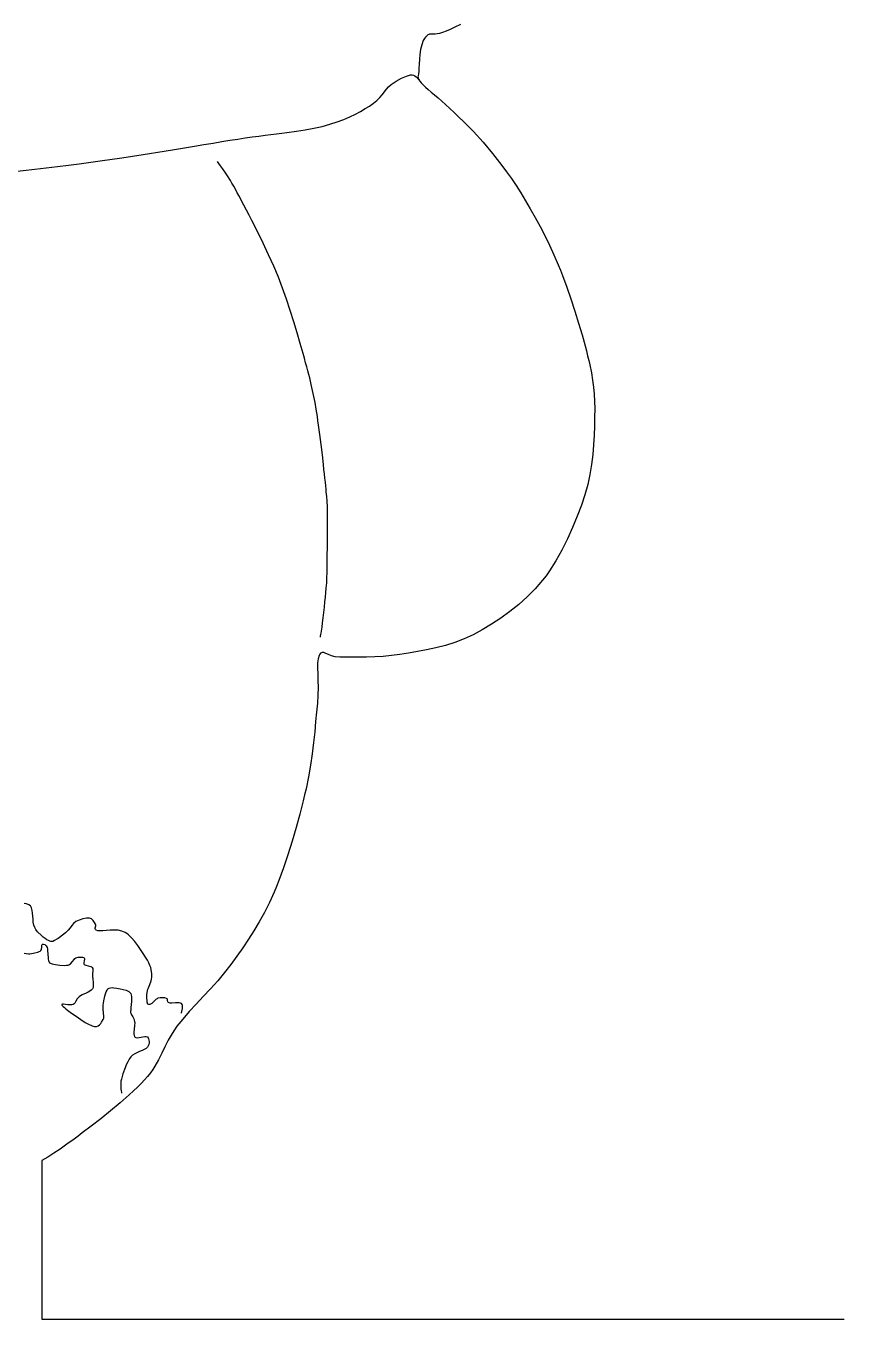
# Model space of a CAD drawing. Header units: millimetres. Extents: x 7 to 210, y 79 to 183.
# Drawn here: x 45.14 to 61.61, y 99.73 to 125.75 of the extents above; entities that cross this region are included whole.
import ezdxf

# ---------------------------------------------------------------- set-up
doc = ezdxf.new("R2010")
doc.units = ezdxf.units.MM
doc.header["$MEASUREMENT"] = 0
doc.layers.get('0').update_dxf_attribs({"linetype": 'CONTINUOUS'})

msp = doc.modelspace()

# ---------------------------------------------------------------- linework, layer by layer
at = {"color": 3}
for p, q in [((45.467, 102.922), (45.467, 99.732)), ((45.467, 99.732), (61.613, 99.732))]:
    msp.add_line(p, q, dxfattribs=at)
msp.add_lwpolyline([(53.889, 125.781), (53.777, 125.722), (53.682, 125.676), (53.6, 125.641), (53.53, 125.615), (53.472, 125.598), (53.424, 125.587), (53.384, 125.582), (53.352, 125.581), (53.326, 125.581), (53.304, 125.583), (53.267, 125.582), (53.251, 125.577), (53.233, 125.567), (53.213, 125.55), (53.189, 125.525), (53.164, 125.493), (53.143, 125.456), (53.11, 125.371), (53.087, 125.277), (53.073, 125.177), (53.064, 125.077), (53.059, 124.983), (53.055, 124.899), (53.053, 124.864), (53.051, 124.832), (53.045, 124.783), (53.039, 124.748), (53.036, 124.722), (53.037, 124.703), (53.042, 124.686), (53.053, 124.666), (53.073, 124.641), (53.101, 124.605), (53.139, 124.562), (53.186, 124.518), (53.241, 124.47), (53.302, 124.418), (53.369, 124.363), (53.44, 124.302), (53.515, 124.236), (53.592, 124.165), (53.674, 124.087), (53.763, 124.004), (53.856, 123.916), (53.954, 123.823), (54.153, 123.624), (54.348, 123.409), (54.537, 123.182), (54.632, 123.064), (54.726, 122.942), (54.82, 122.814), (54.915, 122.68), (55.009, 122.538), (55.103, 122.389), (55.199, 122.23), (55.297, 122.066), (55.394, 121.893), (55.492, 121.715), (55.588, 121.53), (55.682, 121.339), (55.773, 121.142), (55.859, 120.94), (55.902, 120.835), (55.945, 120.726), (56.03, 120.496), (56.113, 120.257), (56.194, 120.013), (56.269, 119.772), (56.339, 119.537), (56.4, 119.316), (56.427, 119.212), (56.451, 119.113), (56.473, 119.021), (56.493, 118.933), (56.526, 118.771), (56.551, 118.621), (56.57, 118.48), (56.583, 118.34), (56.589, 118.197), (56.592, 118.045), (56.59, 117.879), (56.586, 117.7), (56.58, 117.515), (56.57, 117.324), (56.554, 117.129), (56.531, 116.929), (56.497, 116.726), (56.453, 116.522), (56.395, 116.317), (56.324, 116.106), (56.242, 115.884), (56.148, 115.657), (56.045, 115.429), (55.932, 115.204), (55.811, 114.988), (55.681, 114.784), (55.614, 114.689), (55.544, 114.598), (55.396, 114.427), (55.235, 114.263), (55.064, 114.111), (54.884, 113.967), (54.701, 113.835), (54.514, 113.712), (54.328, 113.601), (54.146, 113.502), (53.964, 113.416), (53.777, 113.346), (53.587, 113.287), (53.397, 113.239), (53.209, 113.198), (53.024, 113.164), (52.844, 113.133), (52.672, 113.105), (52.503, 113.08), (52.333, 113.065), (52.165, 113.054), (52.002, 113.049), (51.847, 113.048), (51.704, 113.048), (51.575, 113.049), (51.517, 113.049), (51.463, 113.049), (51.371, 113.056), (51.295, 113.075), (51.233, 113.1), (51.182, 113.124), (51.141, 113.141), (51.123, 113.145), (51.106, 113.144), (51.091, 113.14), (51.076, 113.128), (51.061, 113.111), (51.048, 113.086), (51.026, 113.019), (51.016, 112.933), (51.014, 112.831), (51.017, 112.714), (51.022, 112.583), (51.024, 112.44), (51.022, 112.285), (51.01, 112.122), (50.994, 111.946), (50.976, 111.754), (50.957, 111.549), (50.935, 111.332), (50.907, 111.107), (50.874, 110.876), (50.832, 110.64), (50.783, 110.403), (50.754, 110.282), (50.724, 110.156), (50.657, 109.894), (50.582, 109.622), (50.502, 109.347), (50.417, 109.074), (50.326, 108.808), (50.235, 108.557), (50.188, 108.438), (50.141, 108.325), (50.044, 108.112), (49.944, 107.912), (49.841, 107.725), (49.734, 107.545), (49.623, 107.373), (49.51, 107.204), (49.272, 106.869), (49.143, 106.703), (49.005, 106.54), (48.861, 106.38), (48.715, 106.223), (48.57, 106.069), (48.431, 105.918), (48.302, 105.769), (48.185, 105.623), (48.134, 105.552), (48.088, 105.481), (48.01, 105.345), (47.943, 105.211), (47.88, 105.081), (47.815, 104.951), (47.74, 104.819), (47.697, 104.753), (47.649, 104.684), (47.594, 104.615), (47.533, 104.546), (47.465, 104.473), (47.39, 104.399), (47.308, 104.322), (47.223, 104.243), (47.039, 104.083), (46.846, 103.922), (46.65, 103.765), (46.458, 103.616), (46.278, 103.478), (46.194, 103.415), (46.116, 103.355), (45.971, 103.249), (45.835, 103.154), (45.706, 103.069), (45.585, 102.992), (45.467, 102.922)], dxfattribs=at)
at = {"color": 5}
for points in [[(44.854, 122.813), (45.322, 122.866), (45.552, 122.893), (45.778, 122.92), (45.999, 122.947), (46.214, 122.975), (46.642, 123.033), (47.075, 123.097), (47.506, 123.164), (47.93, 123.232), (48.136, 123.266), (48.339, 123.299), (48.536, 123.332), (48.726, 123.363), (48.91, 123.393), (49.085, 123.422), (49.252, 123.449), (49.41, 123.474), (49.559, 123.496), (49.699, 123.516), (49.832, 123.534), (49.957, 123.551), (50.076, 123.566), (50.189, 123.58), (50.296, 123.594), (50.398, 123.607), (50.59, 123.632), (50.768, 123.659), (50.939, 123.69), (51.106, 123.727), (51.264, 123.771), (51.409, 123.819), (51.542, 123.869), (51.663, 123.922), (51.775, 123.976), (51.878, 124.03), (51.974, 124.085), (52.063, 124.138), (52.142, 124.193), (52.208, 124.249), (52.265, 124.308), (52.313, 124.366), (52.4, 124.476), (52.445, 124.525), (52.493, 124.568), (52.598, 124.64), (52.704, 124.698), (52.802, 124.741), (52.845, 124.754), (52.883, 124.763), (52.917, 124.764), (52.947, 124.757), (52.974, 124.744), (52.998, 124.727), (53.036, 124.69), (53.051, 124.676), (53.063, 124.666)], [(51.072, 113.454), (51.075, 113.475), (51.08, 113.503), (51.086, 113.534), (51.091, 113.571), (51.104, 113.653), (51.117, 113.741), (51.128, 113.838), (51.139, 113.946), (51.151, 114.056), (51.161, 114.162), (51.171, 114.257), (51.182, 114.348), (51.19, 114.44), (51.198, 114.542), (51.203, 114.646), (51.206, 114.751), (51.207, 114.81), (51.207, 114.874), (51.209, 114.945), (51.21, 115.027), (51.211, 115.074), (51.211, 115.123), (51.212, 115.234), (51.213, 115.355), (51.215, 115.482), (51.215, 115.608), (51.216, 115.73), (51.215, 115.841), (51.215, 115.891), (51.214, 115.938), (51.213, 115.978), (51.213, 116.012), (51.212, 116.042), (51.212, 116.068), (51.212, 116.111), (51.211, 116.15), (51.208, 116.193), (51.206, 116.219), (51.203, 116.249), (51.2, 116.285), (51.196, 116.327), (51.191, 116.374), (51.186, 116.431), (51.179, 116.496), (51.171, 116.57), (51.163, 116.651), (51.153, 116.737), (51.143, 116.828), (51.134, 116.923), (51.111, 117.123), (51.087, 117.328), (51.062, 117.528), (51.036, 117.718), (51.023, 117.807), (51.01, 117.89), (50.998, 117.967), (50.986, 118.038), (50.963, 118.171), (50.94, 118.295), (50.915, 118.414), (50.888, 118.536), (50.856, 118.666), (50.838, 118.736), (50.819, 118.81), (50.797, 118.888), (50.774, 118.973), (50.749, 119.063), (50.722, 119.157), (50.666, 119.358), (50.604, 119.572), (50.538, 119.794), (50.391, 120.249), (50.311, 120.474), (50.227, 120.693), (50.135, 120.913), (50.03, 121.144), (49.919, 121.379), (49.804, 121.611), (49.691, 121.834), (49.636, 121.941), (49.583, 122.043), (49.532, 122.14), (49.484, 122.231), (49.44, 122.315), (49.399, 122.392), (49.362, 122.462), (49.326, 122.526), (49.292, 122.585), (49.26, 122.64), (49.201, 122.734), (49.148, 122.813), (49.102, 122.878), (49.062, 122.934), (49.028, 122.98), (49.001, 123.021)]]:
    msp.add_lwpolyline(points, dxfattribs=at)
at = {"color": 7}
for points in [[(48.277, 105.885), (48.279, 105.902), (48.283, 105.924), (48.293, 105.982), (48.294, 106.04), (48.288, 106.064), (48.276, 106.081), (48.256, 106.091), (48.227, 106.096), (48.193, 106.096), (48.155, 106.096), (48.082, 106.092), (48.051, 106.092), (48.028, 106.096), (48.012, 106.105), (48.003, 106.115), (47.997, 106.14), (47.993, 106.166), (47.986, 106.176), (47.976, 106.183), (47.94, 106.193), (47.894, 106.199), (47.846, 106.198), (47.802, 106.189), (47.783, 106.179), (47.763, 106.166), (47.727, 106.13), (47.692, 106.096), (47.677, 106.082), (47.663, 106.073), (47.638, 106.062), (47.618, 106.059), (47.601, 106.067), (47.594, 106.076), (47.589, 106.09), (47.585, 106.109), (47.582, 106.135), (47.58, 106.196), (47.581, 106.266), (47.589, 106.335), (47.597, 106.368), (47.61, 106.4), (47.64, 106.466), (47.666, 106.535), (47.675, 106.571), (47.679, 106.609), (47.677, 106.684), (47.667, 106.762), (47.657, 106.804), (47.641, 106.848), (47.619, 106.898), (47.589, 106.951), (47.551, 107.015), (47.506, 107.089), (47.454, 107.168), (47.396, 107.251), (47.335, 107.331), (47.272, 107.404), (47.208, 107.465), (47.176, 107.491), (47.144, 107.512), (47.077, 107.54), (47.001, 107.555), (46.922, 107.559), (46.842, 107.556), (46.764, 107.55), (46.695, 107.543), (46.634, 107.541), (46.589, 107.547), (46.56, 107.559), (46.544, 107.573), (46.539, 107.589), (46.54, 107.607), (46.549, 107.642), (46.551, 107.66), (46.545, 107.677), (46.524, 107.712), (46.499, 107.75), (46.466, 107.782), (46.446, 107.793), (46.423, 107.798), (46.396, 107.8), (46.363, 107.797), (46.289, 107.782), (46.214, 107.759), (46.18, 107.744), (46.151, 107.729), (46.105, 107.694), (46.069, 107.65), (46.034, 107.602), (45.993, 107.556), (45.939, 107.507), (45.879, 107.455), (45.819, 107.408), (45.791, 107.388), (45.765, 107.373), (45.722, 107.349), (45.685, 107.332), (45.667, 107.328), (45.647, 107.329), (45.625, 107.336), (45.599, 107.347), (45.568, 107.365), (45.533, 107.389), (45.494, 107.418), (45.455, 107.451), (45.379, 107.527), (45.347, 107.569), (45.321, 107.612), (45.303, 107.66), (45.292, 107.716), (45.287, 107.776), (45.284, 107.838), (45.28, 107.899), (45.273, 107.955), (45.258, 108.005), (45.235, 108.044), (45.201, 108.07), (45.157, 108.087), (45.107, 108.097)], [(45.11, 107.093), (45.151, 107.085), (45.197, 107.082), (45.223, 107.083), (45.254, 107.086), (45.321, 107.098), (45.384, 107.115), (45.411, 107.125), (45.432, 107.137), (45.447, 107.151), (45.455, 107.171), (45.464, 107.214), (45.468, 107.254), (45.472, 107.267), (45.478, 107.275), (45.499, 107.277), (45.525, 107.266), (45.551, 107.241), (45.571, 107.206), (45.577, 107.181), (45.581, 107.15), (45.586, 107.077), (45.59, 107.003), (45.594, 106.972), (45.599, 106.947), (45.605, 106.93), (45.609, 106.917), (45.618, 106.9), (45.636, 106.891), (45.651, 106.887), (45.672, 106.882), (45.701, 106.875), (45.739, 106.868), (45.782, 106.861), (45.827, 106.855), (45.918, 106.848), (45.959, 106.85), (45.993, 106.855), (46.021, 106.865), (46.043, 106.882), (46.082, 106.926), (46.115, 106.969), (46.132, 106.987), (46.151, 106.999), (46.195, 107.012), (46.243, 107.016), (46.285, 107.012), (46.302, 107.007), (46.315, 106.999), (46.322, 106.989), (46.323, 106.974), (46.315, 106.939), (46.307, 106.9), (46.309, 106.883), (46.315, 106.869), (46.329, 106.859), (46.349, 106.851), (46.398, 106.839), (46.448, 106.826), (46.467, 106.817), (46.481, 106.804), (46.489, 106.788), (46.493, 106.771), (46.492, 106.731), (46.486, 106.686), (46.482, 106.635), (46.488, 106.574), (46.499, 106.504), (46.501, 106.468), (46.5, 106.434), (46.495, 106.403), (46.482, 106.374), (46.46, 106.35), (46.43, 106.328), (46.395, 106.308), (46.355, 106.29), (46.277, 106.254), (46.242, 106.236), (46.214, 106.217), (46.193, 106.197), (46.176, 106.175), (46.151, 106.131), (46.128, 106.092), (46.113, 106.075), (46.094, 106.062), (46.067, 106.054), (46.028, 106.054), (45.985, 106.058), (45.942, 106.064), (45.904, 106.067), (45.878, 106.066), (45.87, 106.062), (45.868, 106.056), (45.87, 106.047), (45.879, 106.036), (45.895, 106.019), (45.918, 105.999), (45.947, 105.976), (45.981, 105.949), (46.062, 105.888), (46.153, 105.824), (46.247, 105.76), (46.338, 105.703), (46.418, 105.659), (46.453, 105.643), (46.481, 105.631), (46.528, 105.621), (46.568, 105.622), (46.6, 105.634), (46.628, 105.653), (46.651, 105.678), (46.669, 105.706), (46.7, 105.762), (46.71, 105.79), (46.714, 105.821), (46.708, 105.893), (46.699, 105.971), (46.697, 106.01), (46.7, 106.049), (46.707, 106.089), (46.714, 106.135), (46.734, 106.229), (46.746, 106.274), (46.76, 106.315), (46.777, 106.349), (46.796, 106.374), (46.82, 106.39), (46.847, 106.399), (46.878, 106.402), (46.911, 106.4), (46.977, 106.388), (47.04, 106.374), (47.101, 106.363), (47.162, 106.347), (47.217, 106.323), (47.239, 106.305), (47.255, 106.283), (47.265, 106.254), (47.27, 106.218), (47.269, 106.134), (47.26, 106.049), (47.256, 106.013), (47.255, 105.984), (47.254, 105.962), (47.253, 105.946), (47.25, 105.926), (47.249, 105.91), (47.251, 105.899), (47.255, 105.885), (47.27, 105.853), (47.294, 105.817), (47.317, 105.776), (47.332, 105.723), (47.334, 105.689), (47.331, 105.648), (47.321, 105.557), (47.317, 105.511), (47.316, 105.47), (47.321, 105.436), (47.332, 105.41), (47.354, 105.397), (47.384, 105.393), (47.421, 105.397), (47.461, 105.403), (47.5, 105.411), (47.537, 105.418), (47.567, 105.418), (47.589, 105.41), (47.604, 105.394), (47.615, 105.372), (47.627, 105.319), (47.625, 105.288), (47.619, 105.258), (47.607, 105.228), (47.589, 105.202), (47.563, 105.178), (47.526, 105.158), (47.482, 105.138), (47.433, 105.119), (47.336, 105.072), (47.292, 105.043), (47.255, 105.006), (47.223, 104.961), (47.193, 104.909), (47.165, 104.851), (47.139, 104.79), (47.096, 104.668), (47.079, 104.612), (47.066, 104.563), (47.057, 104.518), (47.053, 104.474), (47.054, 104.394), (47.058, 104.358), (47.062, 104.327), (47.065, 104.3), (47.066, 104.28)]]:
    msp.add_lwpolyline(points, dxfattribs=at)

doc.saveas('drawing.dxf')
